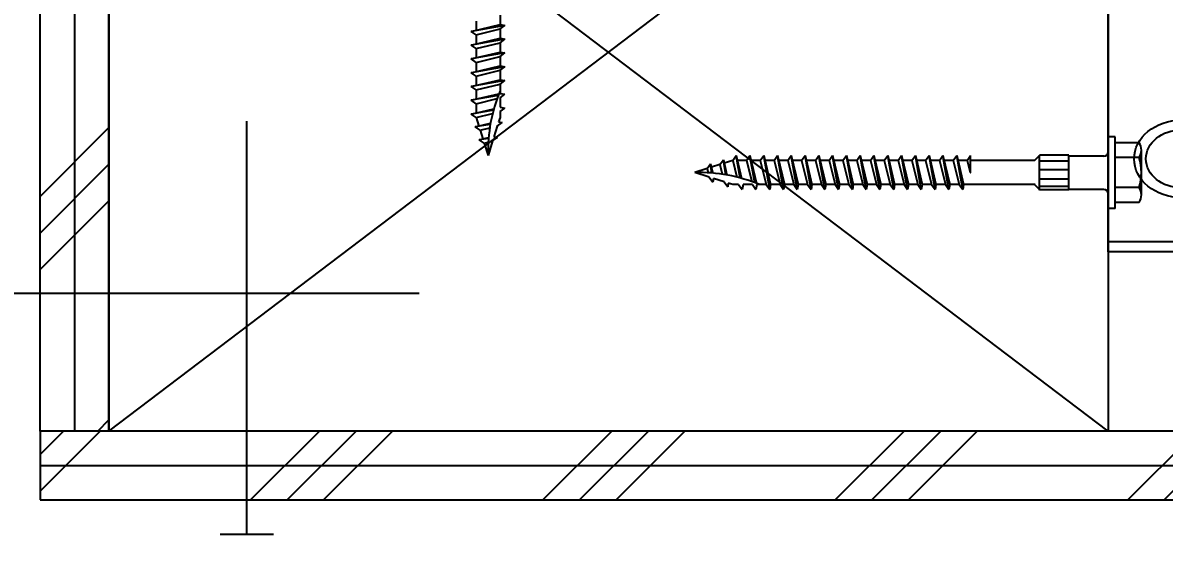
# Model space of a CAD drawing. Header units: inches. Extents: x -16404 to 14624, y -1591 to 16152.
# Drawn here: x 8300.53 to 8308.81, y 6193.59 to 6197.5 of the extents above; entities that cross this region are included whole.
import ezdxf
from ezdxf import colors
from ezdxf.entities.mleader import LeaderData, LeaderLine
from ezdxf.math import Vec2, Vec3

# ---------------------------------------------------------------- set-up
doc = ezdxf.new("R2010")
doc.units = ezdxf.units.IN
doc.header["$LTSCALE"] = 24
doc.header["$MEASUREMENT"] = 0
doc.linetypes.add('HIDDEN', pattern=[0.375, 0.25, -0.125])
doc.layers.get('0').update_dxf_attribs({"linetype": 'CONTINUOUS'})
doc.layers.add('DESIGNER COMMENTS', color=221, linetype='CONTINUOUS', plot=False)
for name, color, linetype in [('S-ANNO-NOTE', 4, 'CONTINUOUS'), ('S-FASTENERS', 1, 'CONTINUOUS'), ('S-NAIL', 2, 'CONTINUOUS'), ('S-SIMPSON', 2, 'CONTINUOUS'), ('S-TYP DETAIL BLOCKS', 1, 'CONTINUOUS'), ('S-WOOD', 3, 'CONTINUOUS')]:
    doc.layers.add(name, color=color, linetype=linetype)
doc.styles.add('Arial', font='arial.ttf', dxfattribs={"width": 0.85})

# ---------------------------------------------------------------- blocks, each defined once
blk = doc.blocks.new('_Open90')
at = {"color": 0, "linetype": 'ByBlock', "lineweight": -2}
for p, q in [((-0.5, 0.5), (0, 0)), ((0, 0), (-1, 0)), ((0, 0), (-0.5, -0.5))]:
    blk.add_line(p, q, dxfattribs=at)
blk = doc.blocks.new('10d')
at = {"color": 3}
blk.add_line((0.1925, 0.25), (-0.1925, 0.25), dxfattribs=at)
at = {"color": 2}
blk.add_line((0, 0.25), (0, -2.75), dxfattribs=at)
blk = doc.blocks.new('HDU-TOP')
for p, q in [((1, -0.075), (-0.9998, -0.075)), ((-1.2809, -0.375), (1.2809, -0.375)), ((-1.3748, -0.7164), (-1.3748, -0.45)), ((1.3748, -0.7164), (1.3748, -0.45)), ((-1.375, -0.875), (-1.375, -0.874)), ((-0.5, -1.25), (-0.5, -1.375)), ((0.5, -1.25), (0.5, -1.375)), ((-1.2809, -2.375), (1.2809, -2.375))]:
    blk.add_line(p, q)
at = {"linetype": 'HIDDEN'}
for p, q in [((-1.2809, -0.625), (1.2809, -0.625)), ((-1.2809, -2.125), (1.2809, -2.125))]:
    blk.add_line(p, q, dxfattribs=at)
blk.add_lwpolyline([(-1.45, -3.3125), (-1.45, -0.4375, -0.414214), (-1.0125, 0), (1.0125, 0, -0.414214), (1.45, -0.4375), (1.45, -3.3125)], format="xyb", close=True)
for points in [[(-1.3755, -3.3125), (-1.375, -0.794), (-1.3748, -0.7164), (-1.3738, -0.644), (-1.3715, -0.578), (-1.3669, -0.5187), (-1.359, -0.4683), (-1.3472, -0.4283), (-1.3304, -0.3989), (-1.3082, -0.3809), (-1.2809, -0.375)], [(1.3755, -3.3125), (1.375, -0.794), (1.3748, -0.7164), (1.3738, -0.644), (1.3715, -0.578), (1.3669, -0.5187), (1.359, -0.4683), (1.3472, -0.4283), (1.3304, -0.3989), (1.3082, -0.3809), (1.2809, -0.375)], [(-1.2809, -2.375), (-1.3082, -2.3691), (-1.3304, -2.3511), (-1.3472, -2.3217), (-1.359, -2.2817), (-1.3669, -2.2313), (-1.3715, -2.172), (-1.3738, -2.106), (-1.3748, -2.0336), (-1.375, -1.956), (-1.375, -1.876)], [(1.2809, -2.375), (1.3082, -2.3691), (1.3304, -2.3511), (1.3472, -2.3217), (1.359, -2.2817), (1.3669, -2.2313), (1.3715, -2.172), (1.3738, -2.106), (1.3748, -2.0336), (1.375, -1.956), (1.375, -1.876)]]:
    blk.add_lwpolyline(points)
for points in [[(-1.2809, -2.125), (-1.3082, -2.122), (-1.3304, -2.1131), (-1.3472, -2.0983), (-1.359, -2.0783), (-1.3669, -2.0531), (-1.3715, -2.0235), (-1.3738, -1.9905), (-1.3748, -1.9543), (-1.375, -1.9155)], [(1.2809, -2.125), (1.3082, -2.122), (1.3304, -2.1131), (1.3472, -2.0983), (1.359, -2.0783), (1.3669, -2.0531), (1.3715, -2.0235), (1.3738, -1.9905), (1.3748, -1.9543), (1.375, -1.9155)]]:
    blk.add_lwpolyline(points, dxfattribs=at)
blk.add_circle((0, -1.3125), 0.3438)
for centre, radius, start, end in [((-0.9998, -0.45), 0.375, 90, 180), ((0.9998, -0.45), 0.375, 0, 90), ((0, -1.25), 0.5, 0, 180), ((0, -1.375), 0.5, 180, 0)]:
    blk.add_arc(centre, radius, start, end)
for centre, start, end in [((-1.2809, -0.7189), 90, 180), ((1.2809, -0.7189), 0, 90)]:
    blk.add_arc(centre, 0.0939, start, end, dxfattribs=at)
at = {"extrusion": (0, 0, -1)}
for major_axis in [(0, -0.3438), (0, -0.2578)]:
    blk.add_ellipse((-0.7744, -2.7812), major_axis=major_axis, ratio=0.818182, dxfattribs=at)
for major_axis in [(0, -0.3438), (0, -0.2578)]:
    blk.add_ellipse((0.7744, -2.7812), major_axis=major_axis, ratio=0.818182)
blk = doc.blocks.new('SDS.25X3-f')
at = {"layer": 'S-SIMPSON'}
for p, q in [((-0.2165, 0.2244), (-0.2165, 0.05)), ((0.1624, 0.24), (-0.1624, 0.24)), ((-0.1083, 0.2244), (-0.1083, 0.05)), ((0.1083, 0.2244), (0.1083, 0.05)), ((0.2165, 0.2244), (0.2165, 0.05)), ((0.26, 0.05), (-0.26, 0.05)), ((-0.26, 0.05), (-0.26, 0)), ((0.26, 0), (-0.26, 0)), ((0.26, 0.05), (0.26, 0)), ((-0.1259, -0.286), (-0.1259, -0.5)), ((0.1259, -0.286), (-0.1259, -0.286)), ((-0.0823, -0.286), (-0.0823, -0.5)), ((-0.0192, -0.286), (-0.0192, -0.5)), ((0.0494, -0.286), (0.0494, -0.5)), ((0.1018, -0.286), (0.1018, -0.5)), ((0.1259, -0.286), (0.1259, -0.5)), ((0.1276, -0.5), (-0.1242, -0.5)), ((-0.087, -0.536), (-0.123, -0.5)), ((-0.087, -0.536), (-0.087, -1)), ((-0.087, -0.5749), (-0.087, -1)), ((0.123, -0.5), (0.087, -0.536)), ((0.087, -0.5316), (0.087, -1.05)), ((0.087, -0.5316), (0.087, -1.05)), ((0.087, -0.9816), (0.087, -1.05)), ((0.087, -0.9816), (0.087, -1.05)), ((0.087, -0.9816), (0.087, -1.05)), ((0.087, -0.9816), (0.087, -1.05)), ((-0.087, -1.0249), (-0.123, -0.9997)), ((-0.123, -1.0997), (0.087, -1.05)), ((-0.123, -1.0997), (0.087, -1.05)), ((0.123, -1.0563), (-0.123, -1.0997)), ((0.123, -1.0563), (-0.123, -1.0997)), ((-0.087, -1.0249), (0, -1.0032)), ((-0.087, -1.0249), (-0.087, -1.0912)), ((-0.087, -1.0249), (-0.087, -1.0912)), ((-0.087, -1.0249), (-0.087, -1.0912)), ((-0.087, -1.0249), (-0.087, -1.0912)), ((-0.087, -1.0249), (-0.087, -1.0912)), ((-0.087, -1.0249), (-0.087, -1.0912)), ((-0.087, -1.0249), (-0.087, -1.0912)), ((-0.087, -1.0249), (-0.087, -1.0912)), ((0.087, -1.05), (0.123, -1.0563)), ((0.087, -1.05), (0.123, -1.0563)), ((0.087, -1.0816), (0.123, -1.0563)), ((0.087, -1.0816), (0.123, -1.0563)), ((-0.087, -1.1249), (-0.123, -1.0997)), ((-0.087, -1.1249), (-0.123, -1.0997)), ((-0.123, -1.1997), (0.087, -1.15)), ((-0.123, -1.1997), (0.087, -1.15)), ((-0.123, -1.1997), (0.087, -1.15)), ((0.123, -1.1563), (-0.123, -1.1997)), ((0.123, -1.1563), (-0.123, -1.1997)), ((0.123, -1.1563), (-0.123, -1.1997)), ((-0.087, -1.1249), (0.087, -1.0816)), ((-0.087, -1.1249), (0.087, -1.0816)), ((-0.087, -1.1249), (-0.087, -1.1912)), ((-0.087, -1.1249), (-0.087, -1.1912)), ((-0.087, -1.1249), (-0.087, -1.1912)), ((-0.087, -1.1249), (-0.087, -1.1912)), ((-0.087, -1.1249), (-0.087, -1.1912)), ((-0.087, -1.1249), (-0.087, -1.1912)), ((-0.087, -1.1249), (-0.087, -1.1912)), ((0.087, -1.0816), (0.087, -1.15)), ((0.087, -1.0816), (0.087, -1.15)), ((0.087, -1.0816), (0.087, -1.15)), ((0.087, -1.0816), (0.087, -1.15)), ((0.087, -1.0816), (0.087, -1.15)), ((0.087, -1.0816), (0.087, -1.15)), ((0.087, -1.0816), (0.087, -1.15)), ((0.087, -1.15), (0.123, -1.1563)), ((0.087, -1.15), (0.123, -1.1563)), ((0.087, -1.15), (0.123, -1.1563)), ((0.087, -1.1816), (0.123, -1.1563)), ((0.087, -1.1816), (0.123, -1.1563)), ((0.087, -1.1816), (0.123, -1.1563)), ((-0.087, -1.2249), (-0.123, -1.1997)), ((-0.087, -1.2249), (-0.123, -1.1997)), ((-0.087, -1.2249), (-0.123, -1.1997)), ((-0.087, -1.2249), (0.087, -1.1816)), ((-0.087, -1.2249), (0.087, -1.1816)), ((-0.087, -1.2249), (0.087, -1.1816)), ((-0.087, -1.2249), (-0.087, -1.2912)), ((-0.087, -1.2249), (-0.087, -1.2912)), ((-0.087, -1.2249), (-0.087, -1.2912)), ((-0.087, -1.2249), (-0.087, -1.2912)), ((-0.087, -1.2249), (-0.087, -1.2912)), ((0.087, -1.1816), (0.087, -1.25)), ((0.087, -1.1816), (0.087, -1.25)), ((0.087, -1.1816), (0.087, -1.25)), ((0.087, -1.1816), (0.087, -1.25)), ((0.087, -1.1816), (0.087, -1.25)), ((-0.123, -1.2997), (0.087, -1.25)), ((-0.123, -1.2997), (0.087, -1.25)), ((-0.123, -1.2997), (0.087, -1.25)), ((0.123, -1.2563), (-0.123, -1.2997)), ((0.123, -1.2563), (-0.123, -1.2997)), ((0.123, -1.2563), (-0.123, -1.2997)), ((-0.087, -1.3249), (-0.123, -1.2997)), ((-0.087, -1.3249), (-0.123, -1.2997)), ((-0.087, -1.3249), (-0.123, -1.2997)), ((-0.087, -1.3249), (0.087, -1.2816)), ((-0.087, -1.3249), (0.087, -1.2816)), ((-0.087, -1.3249), (0.087, -1.2816)), ((0.087, -1.25), (0.123, -1.2563)), ((0.087, -1.25), (0.123, -1.2563)), ((0.087, -1.25), (0.123, -1.2563)), ((0.087, -1.2816), (0.123, -1.2563)), ((0.087, -1.2816), (0.123, -1.2563)), ((0.087, -1.2816), (0.123, -1.2563)), ((0.087, -1.2816), (0.087, -1.35)), ((0.087, -1.2816), (0.087, -1.35)), ((0.087, -1.2816), (0.087, -1.35)), ((0.087, -1.2816), (0.087, -1.35)), ((0.087, -1.2816), (0.087, -1.35)), ((0.087, -1.2816), (0.087, -1.35)), ((0.087, -1.2816), (0.087, -1.35)), ((0.087, -1.2816), (0.087, -1.35)), ((-0.123, -1.3997), (0.087, -1.35)), ((-0.123, -1.3997), (0.087, -1.35)), ((-0.123, -1.3997), (0.087, -1.35)), ((-0.123, -1.3997), (0.087, -1.35)), ((0.123, -1.3563), (-0.123, -1.3997)), ((0.123, -1.3563), (-0.123, -1.3997)), ((0.123, -1.3563), (-0.123, -1.3997)), ((0.123, -1.3563), (-0.123, -1.3997)), ((-0.087, -1.4249), (-0.123, -1.3997)), ((-0.087, -1.4249), (-0.123, -1.3997)), ((-0.087, -1.4249), (-0.123, -1.3997)), ((-0.087, -1.4249), (-0.123, -1.3997)), ((-0.087, -1.3249), (-0.087, -1.3912)), ((-0.087, -1.3249), (-0.087, -1.3912)), ((-0.087, -1.3249), (-0.087, -1.3912)), ((-0.087, -1.3249), (-0.087, -1.3912)), ((-0.087, -1.3249), (-0.087, -1.3912)), ((-0.087, -1.3249), (-0.087, -1.3912)), ((-0.087, -1.3249), (-0.087, -1.3912)), ((-0.087, -1.3249), (-0.087, -1.3912)), ((-0.087, -1.4249), (0.087, -1.3816)), ((-0.087, -1.4249), (0.087, -1.3816)), ((-0.087, -1.4249), (0.087, -1.3816)), ((-0.087, -1.4249), (0.087, -1.3816)), ((0.087, -1.35), (0.123, -1.3563)), ((0.087, -1.35), (0.123, -1.3563)), ((0.087, -1.35), (0.123, -1.3563)), ((0.087, -1.35), (0.123, -1.3563)), ((0.087, -1.3816), (0.123, -1.3563)), ((0.087, -1.3816), (0.123, -1.3563)), ((0.087, -1.3816), (0.123, -1.3563)), ((0.087, -1.3816), (0.123, -1.3563)), ((0.087, -1.3816), (0.087, -1.45)), ((0.087, -1.3816), (0.087, -1.45)), ((0.087, -1.3816), (0.087, -1.45)), ((0.087, -1.3816), (0.087, -1.45)), ((0.087, -1.3816), (0.087, -1.45)), ((0.087, -1.3816), (0.087, -1.45)), ((-0.123, -1.4997), (0.087, -1.45)), ((-0.123, -1.4997), (0.087, -1.45)), ((-0.123, -1.4997), (0.087, -1.45)), ((-0.123, -1.4997), (0.087, -1.45)), ((0.123, -1.4563), (-0.123, -1.4997)), ((0.123, -1.4563), (-0.123, -1.4997)), ((0.123, -1.4563), (-0.123, -1.4997)), ((0.123, -1.4563), (-0.123, -1.4997)), ((-0.087, -1.4249), (-0.087, -1.4912)), ((-0.087, -1.4249), (-0.087, -1.4912)), ((-0.087, -1.4249), (-0.087, -1.4912)), ((-0.087, -1.4249), (-0.087, -1.4912)), ((-0.087, -1.4249), (-0.087, -1.4912)), ((-0.087, -1.4249), (-0.087, -1.4912)), ((-0.087, -1.5249), (0.087, -1.4816)), ((-0.087, -1.5249), (0.087, -1.4816)), ((-0.087, -1.5249), (0.087, -1.4816)), ((-0.087, -1.5249), (0.087, -1.4816)), ((0.087, -1.45), (0.123, -1.4563)), ((0.087, -1.45), (0.123, -1.4563)), ((0.087, -1.45), (0.123, -1.4563)), ((0.087, -1.45), (0.123, -1.4563)), ((0.087, -1.4816), (0.123, -1.4563)), ((0.087, -1.4816), (0.123, -1.4563)), ((0.087, -1.4816), (0.123, -1.4563)), ((0.087, -1.4816), (0.123, -1.4563)), ((0.087, -1.4816), (0.087, -1.55)), ((0.087, -1.4816), (0.087, -1.55)), ((0.087, -1.4816), (0.087, -1.55)), ((0.087, -1.4816), (0.087, -1.55)), ((0.087, -1.4816), (0.087, -1.55)), ((0.087, -1.4816), (0.087, -1.55)), ((0.087, -1.4816), (0.087, -1.55)), ((-0.087, -1.5249), (-0.123, -1.4997)), ((-0.087, -1.5249), (-0.123, -1.4997)), ((-0.087, -1.5249), (-0.123, -1.4997)), ((-0.087, -1.5249), (-0.123, -1.4997)), ((-0.087, -1.5249), (-0.123, -1.4997)), ((-0.123, -1.5997), (0.087, -1.55)), ((-0.123, -1.5997), (0.087, -1.55)), ((-0.123, -1.5997), (0.087, -1.55)), ((-0.123, -1.5997), (0.087, -1.55)), ((0.123, -1.5563), (-0.123, -1.5997)), ((0.123, -1.5563), (-0.123, -1.5997)), ((0.123, -1.5563), (-0.123, -1.5997)), ((0.123, -1.5563), (-0.123, -1.5997)), ((-0.087, -1.5249), (0, -1.5032)), ((-0.087, -1.5249), (-0.087, -1.5912)), ((-0.087, -1.5249), (-0.087, -1.5912)), ((-0.087, -1.5249), (-0.087, -1.5912)), ((-0.087, -1.5249), (-0.087, -1.5912)), ((-0.087, -1.5249), (-0.087, -1.5912)), ((-0.087, -1.5249), (-0.087, -1.5912)), ((-0.087, -1.5249), (-0.087, -1.5912)), ((0.087, -1.55), (0.123, -1.5563)), ((0.087, -1.55), (0.123, -1.5563)), ((0.087, -1.55), (0.123, -1.5563)), ((0.087, -1.55), (0.123, -1.5563)), ((0.087, -1.5816), (0.123, -1.5563)), ((0.087, -1.5816), (0.123, -1.5563)), ((0.087, -1.5816), (0.123, -1.5563)), ((0.087, -1.5816), (0.123, -1.5563)), ((-0.087, -1.6249), (-0.123, -1.5997)), ((-0.087, -1.6249), (-0.123, -1.5997)), ((-0.087, -1.6249), (-0.123, -1.5997)), ((-0.087, -1.6249), (-0.123, -1.5997)), ((-0.123, -1.6997), (0.087, -1.65)), ((-0.123, -1.6997), (0.087, -1.65)), ((-0.123, -1.6997), (0.087, -1.65)), ((-0.123, -1.6997), (0.087, -1.65)), ((-0.123, -1.6997), (0.087, -1.65)), ((-0.087, -1.6249), (0.087, -1.5816)), ((-0.087, -1.6249), (0.087, -1.5816)), ((-0.087, -1.6249), (0.087, -1.5816)), ((-0.087, -1.6249), (0.087, -1.5816)), ((-0.087, -1.6249), (-0.087, -1.6912)), ((-0.087, -1.6249), (-0.087, -1.6912)), ((-0.087, -1.6249), (-0.087, -1.6912)), ((-0.087, -1.6249), (-0.087, -1.6912)), ((-0.087, -1.6249), (-0.087, -1.6912)), ((-0.087, -1.6249), (-0.087, -1.6912)), ((-0.087, -1.6249), (-0.087, -1.6912)), ((0.087, -1.5816), (0.087, -1.65)), ((0.087, -1.5816), (0.087, -1.65)), ((0.087, -1.5816), (0.087, -1.65)), ((0.087, -1.5816), (0.087, -1.65)), ((0.087, -1.5816), (0.087, -1.65)), ((0.087, -1.5816), (0.087, -1.65)), ((0.087, -1.5816), (0.087, -1.65)), ((0.087, -1.65), (0.123, -1.6563)), ((0.087, -1.65), (0.123, -1.6563)), ((0.087, -1.65), (0.123, -1.6563)), ((0.087, -1.65), (0.123, -1.6563)), ((0.087, -1.65), (0.123, -1.6563)), ((0.123, -1.6563), (-0.123, -1.6997)), ((0.123, -1.6563), (-0.123, -1.6997)), ((0.123, -1.6563), (-0.123, -1.6997)), ((0.123, -1.6563), (-0.123, -1.6997)), ((0.123, -1.6563), (-0.123, -1.6997)), ((-0.087, -1.7249), (-0.123, -1.6997)), ((-0.087, -1.7249), (-0.123, -1.6997)), ((-0.087, -1.7249), (-0.123, -1.6997)), ((-0.087, -1.7249), (-0.123, -1.6997)), ((-0.087, -1.7249), (-0.123, -1.6997)), ((-0.087, -1.7249), (0.087, -1.6816)), ((-0.087, -1.7249), (0.087, -1.6816)), ((-0.087, -1.7249), (0.087, -1.6816)), ((-0.087, -1.7249), (0.087, -1.6816)), ((-0.087, -1.7249), (0.087, -1.6816)), ((-0.087, -1.7249), (-0.087, -1.7912)), ((-0.087, -1.7249), (-0.087, -1.7912)), ((-0.087, -1.7249), (-0.087, -1.7912)), ((-0.087, -1.7249), (-0.087, -1.7912)), ((0.087, -1.6816), (0.123, -1.6563)), ((0.087, -1.6816), (0.123, -1.6563)), ((0.087, -1.6816), (0.123, -1.6563)), ((0.087, -1.6816), (0.123, -1.6563)), ((0.087, -1.6816), (0.123, -1.6563)), ((0.087, -1.6816), (0.087, -1.75)), ((0.087, -1.6816), (0.087, -1.75)), ((0.087, -1.6816), (0.087, -1.75)), ((0.087, -1.6816), (0.087, -1.75)), ((-0.123, -1.7997), (0.087, -1.75)), ((-0.123, -1.7997), (0.087, -1.75)), ((-0.123, -1.7997), (0.087, -1.75)), ((-0.123, -1.7997), (0.087, -1.75)), ((0.123, -1.7563), (-0.123, -1.7997)), ((0.123, -1.7563), (-0.123, -1.7997)), ((0.123, -1.7563), (-0.123, -1.7997)), ((0.123, -1.7563), (-0.123, -1.7997)), ((-0.087, -1.8249), (-0.123, -1.7997)), ((-0.087, -1.8249), (-0.123, -1.7997)), ((-0.087, -1.8249), (-0.123, -1.7997)), ((-0.087, -1.8249), (-0.123, -1.7997)), ((-0.087, -1.8249), (0.087, -1.7816)), ((-0.087, -1.8249), (0.087, -1.7816)), ((-0.087, -1.8249), (0.087, -1.7816)), ((-0.087, -1.8249), (0.087, -1.7816)), ((0.087, -1.75), (0.123, -1.7563)), ((0.087, -1.75), (0.123, -1.7563)), ((0.087, -1.75), (0.123, -1.7563)), ((0.087, -1.75), (0.123, -1.7563)), ((0.087, -1.7816), (0.123, -1.7563)), ((0.087, -1.7816), (0.123, -1.7563)), ((0.087, -1.7816), (0.123, -1.7563)), ((0.087, -1.7816), (0.123, -1.7563)), ((0.087, -1.7816), (0.087, -1.85)), ((0.087, -1.7816), (0.087, -1.85)), ((0.087, -1.7816), (0.087, -1.85)), ((0.087, -1.7816), (0.087, -1.85)), ((0.087, -1.7816), (0.087, -1.85)), ((0.087, -1.7816), (0.087, -1.85)), ((-0.123, -1.8997), (0.087, -1.85)), ((-0.123, -1.8997), (0.087, -1.85)), ((-0.123, -1.8997), (0.087, -1.85)), ((-0.123, -1.8997), (0.087, -1.85)), ((0.123, -1.8563), (-0.123, -1.8997)), ((0.123, -1.8563), (-0.123, -1.8997)), ((0.123, -1.8563), (-0.123, -1.8997)), ((0.123, -1.8563), (-0.123, -1.8997)), ((-0.087, -1.9249), (-0.123, -1.8997)), ((-0.087, -1.9249), (-0.123, -1.8997)), ((-0.087, -1.9249), (-0.123, -1.8997)), ((-0.087, -1.9249), (-0.123, -1.8997)), ((-0.087, -1.8249), (-0.087, -1.8912)), ((-0.087, -1.8249), (-0.087, -1.8912)), ((-0.087, -1.8249), (-0.087, -1.8912)), ((-0.087, -1.8249), (-0.087, -1.8912)), ((-0.087, -1.8249), (-0.087, -1.8912)), ((-0.087, -1.8249), (-0.087, -1.8912)), ((-0.087, -1.9249), (0.087, -1.8816)), ((-0.087, -1.9249), (0.087, -1.8816)), ((-0.087, -1.9249), (0.087, -1.8816)), ((-0.087, -1.9249), (0.087, -1.8816)), ((0.087, -1.85), (0.123, -1.8563)), ((0.087, -1.85), (0.123, -1.8563)), ((0.087, -1.85), (0.123, -1.8563)), ((0.087, -1.85), (0.123, -1.8563)), ((0.087, -1.8816), (0.123, -1.8563)), ((0.087, -1.8816), (0.123, -1.8563)), ((0.087, -1.8816), (0.123, -1.8563)), ((0.087, -1.8816), (0.123, -1.8563)), ((0.087, -1.8816), (0.087, -1.95)), ((0.087, -1.8816), (0.087, -1.95)), ((0.087, -1.8816), (0.087, -1.95)), ((0.087, -1.8816), (0.087, -1.95)), ((-0.123, -1.9997), (0.087, -1.95)), ((-0.123, -1.9997), (0.087, -1.95)), ((-0.123, -1.9997), (0.087, -1.95)), ((-0.123, -1.9997), (0.087, -1.95)), ((0.123, -1.9563), (-0.123, -1.9997)), ((0.123, -1.9563), (-0.123, -1.9997)), ((0.123, -1.9563), (-0.123, -1.9997)), ((0.123, -1.9563), (-0.123, -1.9997)), ((-0.087, -1.9249), (-0.087, -1.9912)), ((-0.087, -1.9249), (-0.087, -1.9912)), ((-0.087, -1.9249), (-0.087, -1.9912)), ((-0.087, -1.9249), (-0.087, -1.9912)), ((-0.087, -2.0249), (0.087, -1.9816)), ((-0.087, -2.0249), (0.087, -1.9816)), ((-0.087, -2.0249), (0.087, -1.9816)), ((-0.087, -2.0249), (0.087, -1.9816)), ((0.087, -1.95), (0.123, -1.9563)), ((0.087, -1.95), (0.123, -1.9563)), ((0.087, -1.95), (0.123, -1.9563)), ((0.087, -1.95), (0.123, -1.9563)), ((0.087, -1.9816), (0.123, -1.9563)), ((0.087, -1.9816), (0.123, -1.9563)), ((0.087, -1.9816), (0.123, -1.9563)), ((0.087, -1.9816), (0.123, -1.9563)), ((0.087, -1.9816), (0.087, -2.05)), ((-0.087, -2.0249), (-0.123, -1.9997)), ((-0.087, -2.0249), (-0.123, -1.9997)), ((-0.087, -2.0249), (-0.123, -1.9997)), ((-0.087, -2.0249), (-0.123, -1.9997)), ((-0.123, -2.0997), (0.087, -2.05)), ((-0.123, -2.0997), (0.087, -2.05)), ((0.123, -2.0563), (-0.123, -2.0997)), ((0.123, -2.0563), (-0.123, -2.0997)), ((-0.087, -2.0249), (-0.087, -2.0912)), ((0.087, -2.05), (0.123, -2.0563)), ((0.087, -2.05), (0.123, -2.0563)), ((0.087, -2.0816), (0.123, -2.0563)), ((0.087, -2.0816), (0.123, -2.0563)), ((-0.087, -2.1249), (-0.123, -2.0997)), ((-0.087, -2.1249), (-0.123, -2.0997)), ((-0.123, -2.1997), (0.087, -2.15)), ((-0.123, -2.1997), (0.087, -2.15)), ((-0.087, -2.1249), (0.087, -2.0816)), ((-0.087, -2.1249), (0.087, -2.0816)), ((-0.087, -2.1249), (-0.087, -2.1912)), ((-0.087, -2.1249), (-0.087, -2.1912)), ((0.087, -2.0816), (0.087, -2.15)), ((0.087, -2.0816), (0.087, -2.15)), ((0.087, -2.15), (0.123, -2.1563)), ((0.087, -2.15), (0.123, -2.1563)), ((0.123, -2.1563), (-0.123, -2.1997)), ((0.123, -2.1563), (-0.123, -2.1997)), ((-0.087, -2.2249), (-0.123, -2.1997)), ((-0.087, -2.2249), (-0.123, -2.1997)), ((-0.087, -2.2249), (0.087, -2.1816)), ((-0.087, -2.2249), (0.087, -2.1816)), ((-0.087, -2.2249), (-0.087, -2.2912)), ((0.087, -2.1816), (0.123, -2.1563)), ((0.087, -2.1816), (0.123, -2.1563)), ((0.087, -2.1816), (0.087, -2.25)), ((-0.123, -2.2997), (0.087, -2.25)), ((0.123, -2.2563), (-0.123, -2.2997)), ((-0.087, -2.3249), (-0.123, -2.2997)), ((-0.087, -2.3249), (0.087, -2.2816)), ((0.087, -2.25), (0.123, -2.2563)), ((0.087, -2.2816), (0.123, -2.2563)), ((0.087, -2.2816), (0.087, -2.35)), ((-0.123, -2.3997), (0.087, -2.35)), ((0.123, -2.3563), (-0.123, -2.3997)), ((-0.087, -2.4249), (-0.123, -2.3997)), ((-0.087, -2.3249), (-0.087, -2.3912)), ((-0.087, -2.4249), (0.087, -2.3816)), ((0.087, -2.35), (0.123, -2.3563)), ((0.087, -2.3816), (0.123, -2.3563)), ((0.087, -2.3816), (0.087, -2.45)), ((-0.123, -2.4997), (0.087, -2.45)), ((0.123, -2.4563), (-0.123, -2.4997)), ((-0.087, -2.4249), (-0.087, -2.4912)), ((-0.087, -2.5249), (0.087, -2.4816)), ((0.087, -2.45), (0.123, -2.4563)), ((0.087, -2.4816), (0.123, -2.4563)), ((0.087, -2.4816), (0.087, -2.55)), ((-0.087, -2.5249), (-0.123, -2.4997)), ((-0.123, -2.5997), (0.0787, -2.552)), ((0.0737, -2.565), (-0.123, -2.5997)), ((-0.087, -2.5249), (-0.087, -2.5912)), ((0.087, -2.55), (0.123, -2.5563)), ((0.087, -2.5816), (0.123, -2.5563)), ((-0.087, -2.6249), (-0.123, -2.5997)), ((-0.087, -2.6249), (0.0658, -2.5869)), ((-0.087, -2.6249), (-0.087, -2.6912)), ((0.087, -2.5816), (0.087, -2.65)), ((-0.1227, -2.6997), (0.0425, -2.6605)), ((0.0396, -2.6711), (-0.1227, -2.6997)), ((-0.0867, -2.7249), (-0.1227, -2.6997)), ((-0.0867, -2.7249), (0.0334, -2.6949)), ((-0.0867, -2.7249), (-0.0673, -2.7865)), ((0.087, -2.7241), (0.0768, -2.7566)), ((0.087, -2.65), (0.123, -2.6563)), ((0.087, -2.6816), (0.123, -2.6563)), ((0.087, -2.6816), (0.087, -2.7241)), ((-0.0931, -2.7926), (0.0182, -2.7663)), ((0.0166, -2.7751), (-0.0931, -2.7926)), ((-0.0575, -2.8176), (-0.0931, -2.7926)), ((-0.0575, -2.8176), (0.0126, -2.8001)), ((0.0673, -2.7865), (0.0425, -2.8651)), ((0.0673, -2.7865), (0.1033, -2.7613)), ((0.0768, -2.7566), (0.1033, -2.7613)), ((-0.0635, -2.8856), (0.0043, -2.8696)), ((0.0036, -2.8774), (-0.0635, -2.8856)), ((-0.0283, -2.9103), (-0.0635, -2.8856)), ((-0.0575, -2.8176), (-0.038, -2.8796)), ((0.0331, -2.895), (0, -3)), ((0.0331, -2.895), (0.0691, -2.8698)), ((0.0425, -2.8651), (0.0691, -2.8698)), ((-0.0283, -2.9103), (0.0018, -2.9028)), ((-0.0283, -2.9103), (0, -3))]:
    blk.add_line(p, q, dxfattribs=at)
for points in [[(-0.1187, -0.0312), (-0.1187, -0.286)], [(0.123, -0.0312), (0.123, -0.286)], [(0, -0.5), (-0.1259, -0.5)], [(0, -1.0032), (0, -1), (-0.1226, -1)]]:
    blk.add_lwpolyline(points, dxfattribs=at)
for centre, radius, start, end in [((-0.1624, 0.1384), 0.1016, 57.79577, 122.20423), ((0, -0.1428), 0.3828, 73.57358, 106.42642), ((0.1624, 0.1384), 0.1016, 57.79577, 122.20423), ((-0.15, -0.0312), 0.0312, 0, 90), ((0.1543, -0.0312), 0.0312, 90, 180), ((1.1585, -2.9726), 1.1588, 157.61471, 181.35638)]:
    blk.add_arc(centre, radius, start, end, dxfattribs=at)
blk = doc.blocks.new('*U166')
at = {"layer": 'S-FASTENERS'}
blk.add_blockref('SDS.25X3-f', (0, 0), dxfattribs=at)
blk = doc.blocks.new('SDS.25X6-f')
at = {"layer": 'S-SIMPSON'}
for p, q in [((-0.123, -5.0997), (0.087, -5.05)), ((-0.123, -5.0997), (0.087, -5.05)), ((-0.087, -5.0249), (-0.087, -5.0912)), ((0.087, -4.9816), (0.087, -5.05)), ((0.087, -5.05), (0.123, -5.0563)), ((0.087, -5.05), (0.123, -5.0563)), ((0.123, -5.0563), (-0.123, -5.0997)), ((0.123, -5.0563), (-0.123, -5.0997)), ((-0.087, -5.1249), (-0.123, -5.0997)), ((-0.087, -5.1249), (-0.123, -5.0997)), ((-0.087, -5.1249), (0.087, -5.0816)), ((-0.087, -5.1249), (0.087, -5.0816)), ((-0.087, -5.1249), (-0.087, -5.1912)), ((-0.087, -5.1249), (-0.087, -5.1912)), ((0.087, -5.0816), (0.123, -5.0563)), ((0.087, -5.0816), (0.123, -5.0563)), ((0.087, -5.0816), (0.087, -5.15)), ((0.087, -5.0816), (0.087, -5.15)), ((-0.123, -5.1997), (0.087, -5.15)), ((-0.123, -5.1997), (0.087, -5.15)), ((0.123, -5.1563), (-0.123, -5.1997)), ((0.123, -5.1563), (-0.123, -5.1997)), ((-0.087, -5.2249), (-0.123, -5.1997)), ((-0.087, -5.2249), (-0.123, -5.1997)), ((-0.087, -5.2249), (0.087, -5.1816)), ((-0.087, -5.2249), (0.087, -5.1816)), ((0.087, -5.15), (0.123, -5.1563)), ((0.087, -5.15), (0.123, -5.1563)), ((0.087, -5.1816), (0.123, -5.1563)), ((0.087, -5.1816), (0.123, -5.1563)), ((0.087, -5.1816), (0.087, -5.25)), ((-0.123, -5.2997), (0.087, -5.25)), ((0.123, -5.2563), (-0.123, -5.2997)), ((-0.087, -5.2249), (-0.087, -5.2912)), ((-0.087, -5.3249), (0.087, -5.2816)), ((0.087, -5.25), (0.123, -5.2563)), ((0.087, -5.2816), (0.123, -5.2563)), ((0.087, -5.2816), (0.087, -5.35)), ((-0.087, -5.3249), (-0.123, -5.2997)), ((-0.123, -5.3997), (0.087, -5.35)), ((0.123, -5.3563), (-0.123, -5.3997)), ((-0.087, -5.3249), (-0.087, -5.3912)), ((-0.087, -5.4249), (0.087, -5.3816)), ((0.087, -5.35), (0.123, -5.3563)), ((0.087, -5.3816), (0.123, -5.3563)), ((0.087, -5.3816), (0.087, -5.45)), ((-0.087, -5.4249), (-0.123, -5.3997)), ((-0.123, -5.4997), (0.087, -5.45)), ((0.123, -5.4563), (-0.123, -5.4997)), ((-0.087, -5.4249), (-0.087, -5.4912)), ((0.087, -5.45), (0.123, -5.4563)), ((0.087, -5.4816), (0.123, -5.4563)), ((-0.087, -5.5249), (-0.123, -5.4997)), ((-0.087, -5.5249), (0.087, -5.4816)), ((-0.087, -5.5249), (-0.087, -5.5912)), ((0.087, -5.4816), (0.087, -5.55)), ((-0.123, -5.5997), (0.0787, -5.552)), ((0.0737, -5.565), (-0.123, -5.5997)), ((-0.087, -5.6249), (-0.123, -5.5997)), ((-0.087, -5.6249), (0.0658, -5.5869)), ((-0.087, -5.6249), (-0.087, -5.6912)), ((0.087, -5.55), (0.123, -5.5563)), ((0.087, -5.5816), (0.123, -5.5563)), ((0.087, -5.5816), (0.087, -5.65)), ((-0.1227, -5.6997), (0.0425, -5.6605)), ((0.0396, -5.6711), (-0.1227, -5.6997)), ((-0.0867, -5.7249), (-0.1227, -5.6997)), ((-0.0867, -5.7249), (0.0334, -5.6949)), ((0.087, -5.65), (0.123, -5.6563)), ((0.087, -5.6816), (0.123, -5.6563)), ((0.087, -5.6816), (0.087, -5.7241)), ((-0.0931, -5.7926), (0.0182, -5.7663)), ((0.0166, -5.7751), (-0.0931, -5.7926)), ((-0.0575, -5.8176), (-0.0931, -5.7926)), ((-0.0867, -5.7249), (-0.0673, -5.7865)), ((0.0673, -5.7865), (0.0425, -5.8651)), ((0.0673, -5.7865), (0.1033, -5.7613)), ((0.087, -5.7241), (0.0768, -5.7566)), ((0.0768, -5.7566), (0.1033, -5.7613)), ((-0.0635, -5.8856), (0.0043, -5.8696)), ((0.0036, -5.8774), (-0.0635, -5.8856)), ((-0.0575, -5.8176), (0.0126, -5.8001)), ((-0.0575, -5.8176), (-0.038, -5.8796)), ((0.0331, -5.895), (0.0691, -5.8698)), ((0.0425, -5.8651), (0.0691, -5.8698)), ((-0.0283, -5.9103), (-0.0635, -5.8856)), ((-0.0283, -5.9103), (0.0018, -5.9028)), ((-0.0283, -5.9103), (0, -6)), ((0.0331, -5.895), (0, -6))]:
    blk.add_line(p, q, dxfattribs=at)
blk.add_arc((1.1585, -5.9726), 1.1588, 157.61471, 181.35638, dxfattribs=at)
blk = doc.blocks.new('*U230')
at = {"layer": 'S-FASTENERS'}
blk.add_blockref('SDS.25X6-f', (0, 0), dxfattribs=at)
blk = doc.blocks.new('*U879')
blk.add_lwpolyline([(5.5, -7.25), (0, -7.25), (0, 0), (5.5, 0)], close=True)
at = {"layer": 'S-WOOD', "color": 2}
for p, q in [((5.5, -7.25), (0, 0)), ((5.5, 0), (0, -7.25))]:
    blk.add_line(p, q, dxfattribs=at)
blk = doc.blocks.new('Se_DOUBLE-SIDED INTERIOR SHEAR WALL')
at = {"layer": 'S-WOOD', "linetype": 'Continuous'}
h = blk.add_hatch(dxfattribs=at)
h.set_pattern_fill('PLAST', color=1, scale=6, angle=135, style=0)
h.set_pattern_definition([(225, (2937.5966, -1969.6142), (-1.0606602, 1.0606602), []), (225, (2937.464, -1969.4816), (-1.0606602, 1.0606602), []), (225, (2937.3314, -1969.349), (-1.0606602, 1.0606602), [])])
h.paths.add_polyline_path([(37.85371, 124.71677), (37.85371, 97.71677), (37.35371, 97.71677), (37.35371, 124.71677)])
h = blk.add_hatch(dxfattribs=at)
h.set_pattern_fill('PLAST', color=1, scale=6, angle=45, style=0)
h.set_pattern_definition([(45, (2165.6894, -2802.5261), (-1.0606602, 1.0606602), []), (45, (2165.5569, -2802.3935), (-1.0606602, 1.0606602), []), (45, (2165.4243, -2802.261), (-1.0606602, 1.0606602), [])])
h.paths.add_polyline_path([(63.35371, 97.21677), (63.35371, 97.71677), (37.35371, 97.71677), (37.35371, 97.21677)])
at = {"layer": 'S-WOOD', "color": 1}
for p, q in [((37.60371, 124.71677), (37.60371, 97.71677)), ((37.35371, 97.46677), (63.35371, 97.46677))]:
    blk.add_line(p, q, dxfattribs=at)
at = {"layer": 'S-WOOD'}
for points in [[(37.85371, 124.71677), (37.85371, 97.71677), (37.35371, 97.71677), (37.35371, 124.71677)], [(37.35371, 97.21677), (63.35371, 97.21677), (63.35371, 97.71677), (37.35371, 97.71677)]]:
    blk.add_lwpolyline(points, close=True, dxfattribs=at)
at = {"layer": 'S-NAIL'}
for p, xscale, rotation in [((38.85371, 97.21677), -1, 180), ((37.35371, 98.71677), -1.000000000000002, 90)]:
    blk.add_blockref('10d', p, dxfattribs=dict(at, xscale=xscale, rotation=rotation))
at = {"layer": 'S-SIMPSON'}
blk.add_blockref('*U230', (40.60371, 105.71677), dxfattribs=at)
at = {"layer": 'S-SIMPSON', "rotation": 270}
for name, p in [('HDU-TOP', (48.41621, 100.46677)), ('*U166', (45.10371, 99.59305))]:
    blk.add_blockref(name, p, dxfattribs=at)
at = {"layer": 'S-WOOD', "rotation": 270}
blk.add_blockref('*U879', (45.10371, 103.21677), dxfattribs=at)
blk = doc.blocks.new('Se_DOUBLE TOP PLATE SPLICE')
at = {"layer": 'S-ANNO-NOTE'}
ml = blk.add_multileader_mtext('Standard', dxfattribs=at)
ml.set_content('\\A1;{\\C4;TOENAIL STUD TO TOP PLATE PER NAILING SCHEDULE}', color=4, style='Arial')
ml.set_leader_properties(color=2)
ml.build(insert=Vec2(0, 0))
ml.multileader.update_dxf_attribs({"dogleg_length": 0.36, "arrow_head_size": 1.3125, "scale": 12})
ctx = ml.context
ctx.base_point, ctx.scale, ctx.char_height, ctx.arrow_head_size, ctx.landing_gap_size, ctx.plane_origin = Vec3(68.36509, 10.33659), 12, 1.125, 1.3125, 1.08, Vec3(26.66722, -266.27719)
notes = []
notes.append((ctx, [(0, (1, 1, 0), (66.86509, 10.33659), (1, 0), 1.5, [(0, [(62.69145, 22.82274)], 0, [])])]))
ctx.mtext.insert, ctx.mtext.width, ctx.mtext.flow_direction = Vec3(69.44509, 10.90868), 14.3204666, 5
ml = blk.add_multileader_mtext('Standard', dxfattribs=at)
ml.set_content('\\A1;WALL STUD PER PLAN OR GENERAL NOTES, TYP', color=4, style='Arial')
ml.set_leader_properties(color=2)
ml.build(insert=Vec2(0, 0))
ml.multileader.update_dxf_attribs({"dogleg_length": 0.36, "arrow_head_size": 1.3125, "scale": 12})
ctx = ml.context
ctx.base_point, ctx.scale, ctx.char_height, ctx.arrow_head_size, ctx.landing_gap_size, ctx.plane_origin = Vec3(51.08534, 10.33659), 12, 1.125, 1.3125, 1.08, Vec3(10.268, -267.87797)
notes.append((ctx, [(0, (1, 1, 0), (49.58534, 10.33659), (1, 0), 1.5, [(0, [(46.86509, 18.10038)], 0, [])])]))
ctx.mtext.insert, ctx.mtext.width, ctx.mtext.flow_direction = Vec3(52.16534, 11.01036), 13.7973517, 5
for ctx, leaders in notes:
    for number, flags, end, landing, length, lines in leaders:
        leader = LeaderData()
        leader.index, (leader.has_last_leader_line, leader.has_dogleg_vector, leader.attachment_direction) = number, flags
        leader.last_leader_point, leader.dogleg_vector, leader.dogleg_length = Vec3(end), Vec3(landing), length
        for number, points, colour, breaks in lines:
            line = LeaderLine()
            line.index, line.vertices, line.color, line.breaks = number, Vec3.list(points), colors.encode_raw_color(colour), breaks
            leader.lines.append(line)
        ctx.leaders.append(leader)

msp = doc.modelspace()

# ---------------------------------------------------------------- block references
at = {"layer": 'S-TYP DETAIL BLOCKS'}
for name, p in [('Se_DOUBLE TOP PLATE SPLICE', (8174.33841, 6180)), ('Se_DOUBLE-SIDED INTERIOR SHEAR WALL', (8263.30569, 6096.82433))]:
    msp.add_blockref(name, p, dxfattribs=at)

# ---------------------------------------------------------------- leaders
at = {"layer": 'DESIGNER COMMENTS'}
ml = msp.add_multileader_mtext('Standard', dxfattribs=at)
ml.set_content('\\A1;{\\L\\C256;IMPORTANT DESIGNER NOTE:\\l IF YOUR LEDGER DOES NOT ALLOW FOR THE FULL DEPTH OF NAILS SPECIFIED IN THIS CHART.  USE THE CHART TO THE RIGHT AND APPLY ALLOWABLE LOAD REDUCTION FACTOR (REF. PG. 22 OF SIMPSON CATALOG C-C-2019)}', color=4, style='Arial')
ml.set_leader_properties(color=256)
ml.set_arrow_properties(name='OPEN90')
ml.build(insert=Vec2(0, 0))
ml.multileader.update_dxf_attribs({"dogleg_length": 0.36, "arrow_head_size": 5.25, "scale": 48})
ctx = ml.context
ctx.base_point, ctx.scale, ctx.char_height, ctx.arrow_head_size, ctx.landing_gap_size, ctx.plane_origin = Vec3(7749.57679, 7516.2281), 48, 6, 5.25, 4.32, Vec3(7940.50091, 7764.19966)
notes = []
notes.append((ctx, [(0, (0, 0, 0), (0, 0), (1, 0), 1, [])]))
ctx.mtext.insert, ctx.mtext.width, ctx.mtext.defined_height, ctx.mtext.flow_direction = Vec3(7753.89679, 7520.11009), 143.1324041, 28.50097, 5
ml = msp.add_multileader_mtext('Standard', dxfattribs=at)
ml.set_content('\\A1;{\\L\\C256;IMPORTANT DESIGNER NOTE:\\l IF YOUR LEDGER DOES NOT ALLOW FOR THE FULL DEPTH OF NAILS SPECIFIED IN THIS CHART.  USE THE CHART TO THE RIGHT AND APPLY ALLOWABLE LOAD REDUCTION FACTOR (REF. PG. 22 OF SIMPSON CATALOG C-C-2019)}', color=4, style='Arial')
ml.set_leader_properties(color=256)
ml.set_arrow_properties(name='OPEN90')
ml.build(insert=Vec2(0, 0))
ml.multileader.update_dxf_attribs({"dogleg_length": 0.36, "arrow_head_size": 5.25, "scale": 48})
ctx = ml.context
ctx.base_point, ctx.scale, ctx.char_height, ctx.arrow_head_size, ctx.landing_gap_size, ctx.plane_origin = Vec3(1680.51869, 7333.32569), 48, 6, 5.25, 4.32, Vec3(1871.4428, 7581.29725)
notes.append((ctx, [(0, (0, 0, 0), (0, 0), (1, 0), 1, [])]))
ctx.mtext.insert, ctx.mtext.width, ctx.mtext.defined_height, ctx.mtext.flow_direction = Vec3(1684.83869, 7337.20768), 143.1324041, 28.50097, 5
for ctx, leaders in notes:
    for number, flags, end, landing, length, lines in leaders:
        leader = LeaderData()
        leader.index, (leader.has_last_leader_line, leader.has_dogleg_vector, leader.attachment_direction) = number, flags
        leader.last_leader_point, leader.dogleg_vector, leader.dogleg_length = Vec3(end), Vec3(landing), length
        for number, points, colour, breaks in lines:
            line = LeaderLine()
            line.index, line.vertices, line.color, line.breaks = number, Vec3.list(points), colors.encode_raw_color(colour), breaks
            leader.lines.append(line)
        ctx.leaders.append(leader)

doc.saveas('drawing.dxf')
